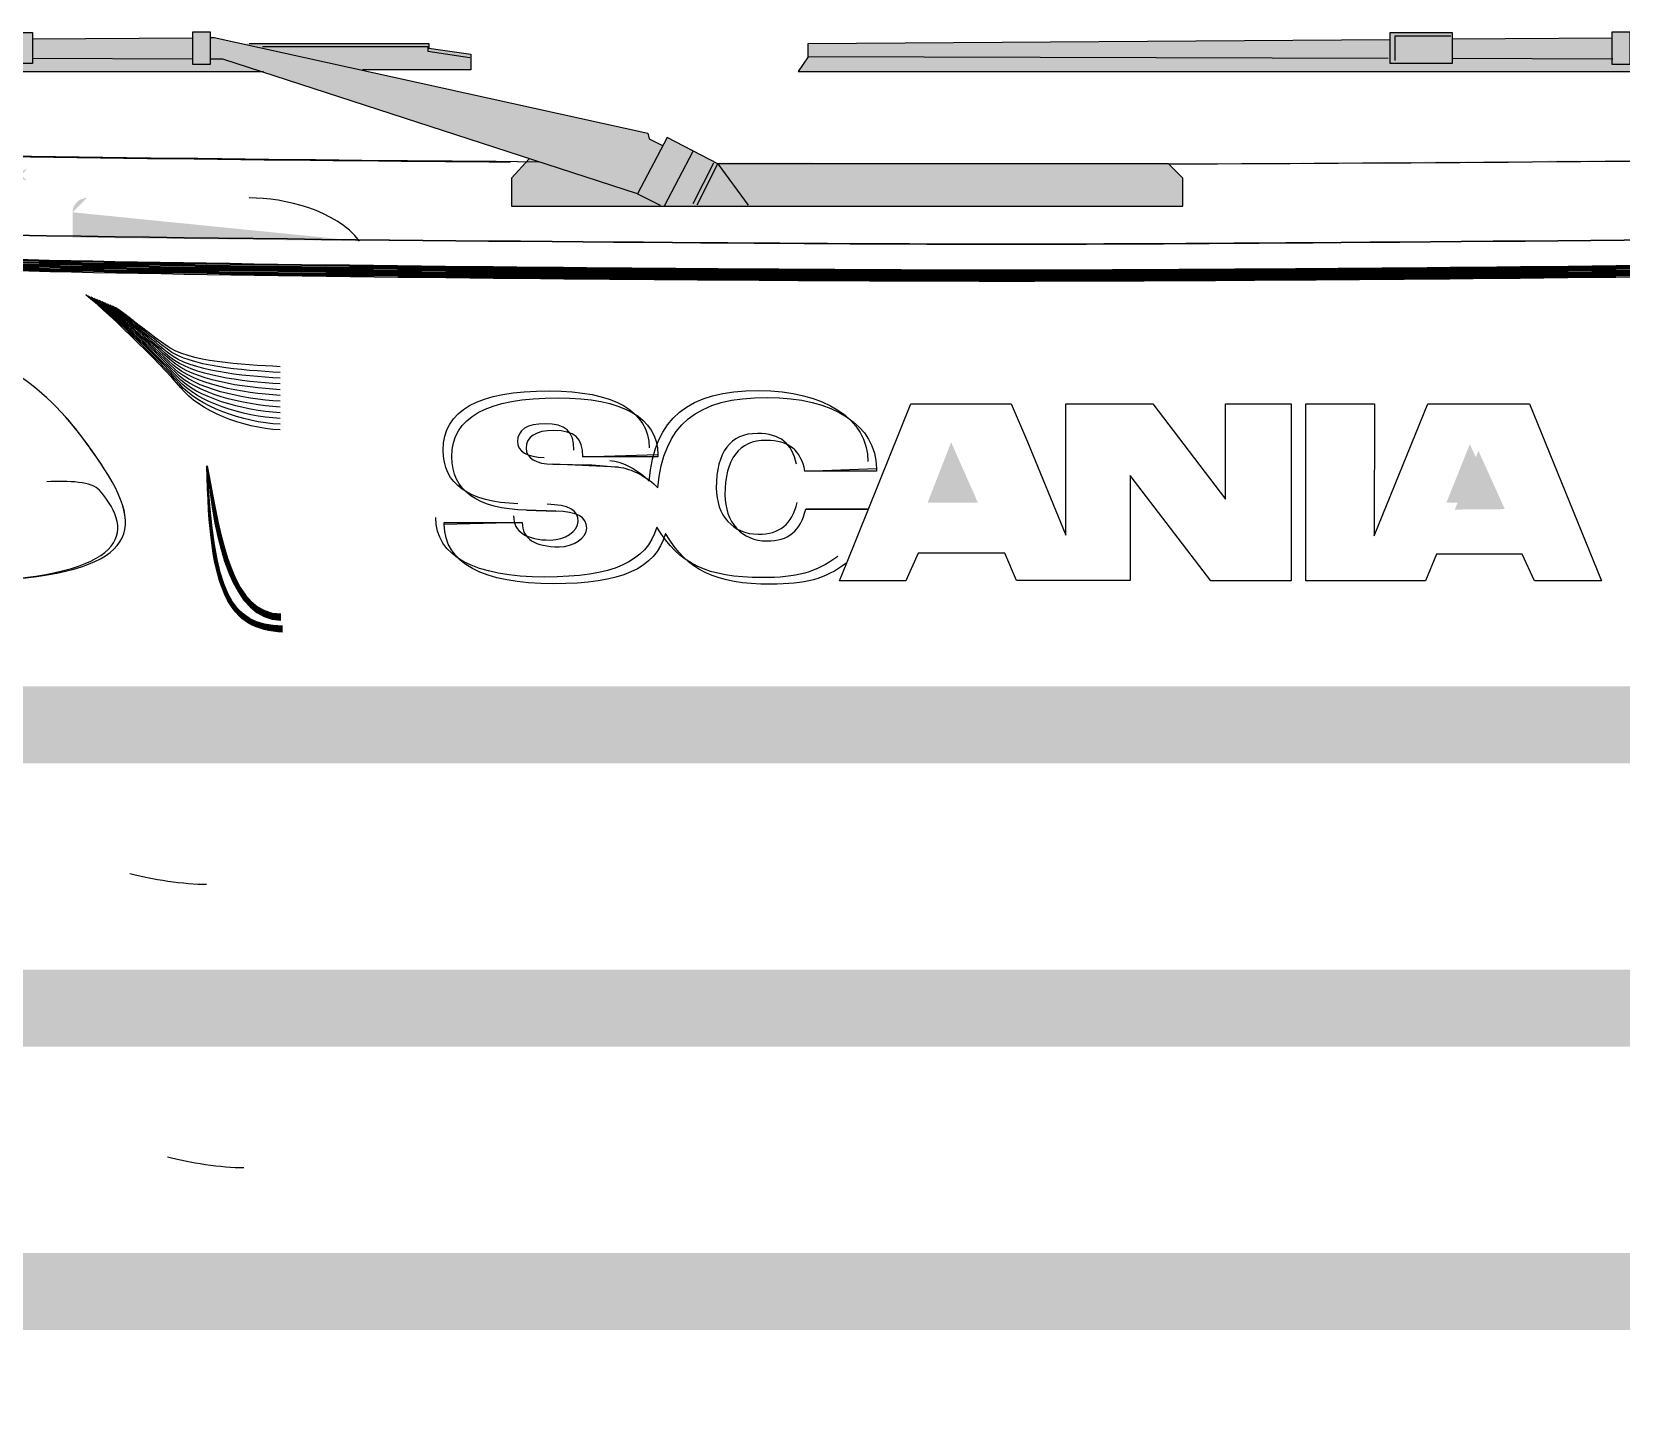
# Model space of a CAD drawing. Header units: millimetres. Extents: x 1111 to 1333, y -447 to -319.
# Drawn here: x 1279.932 to 1281.016, y -441.202 to -440.254 of the extents above; entities that cross this region are included whole.
import ezdxf

# ---------------------------------------------------------------- set-up
doc = ezdxf.new("R2010")
doc.units = ezdxf.units.MM

# ---------------------------------------------------------------- blocks, each defined once
blk = doc.blocks.new('scanne')
at = {"transparency": 33554559}
h = blk.add_hatch(color=256, dxfattribs=at)
h.paths.add_polyline_path([(0.0099, 2.2548, 0.014829), (-0.0391, 2.3059)], flags=0)
h.paths.add_polyline_path([(0.0099, 2.2548), (0.0113, 2.2532)], flags=0)
h.paths.add_polyline_path([(2.2344, 2.2532), (2.2365, 2.2556)], flags=0)
h.paths.add_polyline_path([(2.2739, 2.2951, 0.014038), (2.2365, 2.2556)], flags=0)
h.paths.add_polyline_path([(2.2739, 2.2951), (2.2743, 2.2958)], flags=0)
h.paths.add_polyline_path([(2.151, 2.2872), (2.1448, 2.2871), (1.8938, 2.2871), (1.8594, 2.3051), (1.8557, 2.2998), (1.8473, 2.3043), (1.8463, 2.308), (1.6511, 2.3509), (1.6515, 2.3513), (1.7255, 2.3513), (1.7255, 2.3619), (1.697, 2.3661), (1.697, 2.3693), (1.5743, 2.3693), (1.5682, 2.3692), (1.5502, 2.3732), (1.548, 2.3732), (1.5477, 2.3772), (1.5358, 2.3772), (1.5357, 2.3731), (1.4264, 2.3724), (1.4266, 2.3767), (1.3842, 2.3767), (1.384, 2.372), (0.9873, 2.3693), (0.9873, 2.36), (0.9805, 2.3501), (1.5838, 2.3501), (1.584, 2.3496), (1.7601, 2.2923), (1.7625, 2.2914)], flags=0)
h.paths.add_polyline_path([(1.2334, 2.2871, 0.002387), (1.7625, 2.2914)], flags=0)
h.paths.add_polyline_path([(1.2334, 2.2871), (1.2334, 2.2871), (0.9259, 2.2871), (0.8913, 2.3051), (0.8875, 2.2998), (0.879, 2.3043), (0.878, 2.308), (0.6841, 2.3507), (0.6833, 2.3513), (0.7573, 2.3513), (0.7573, 2.3619), (0.7287, 2.3661), (0.7287, 2.3693), (0.6062, 2.3693), (0.601, 2.3689), (0.582, 2.3732), (0.5797, 2.3732), (0.5795, 2.3772), (0.5675, 2.3772), (0.5675, 2.3731), (0.458, 2.3724), (0.4583, 2.3767), (0.416, 2.3767), (0.4157, 2.372), (0.0191, 2.3693), (0.0191, 2.36), (0.0123, 2.3501), (0.6156, 2.3501), (0.6148, 2.3499), (0.8012, 2.2894), (0.8037, 2.2884)], flags=0)
for points in [[(0.879, 2.3043), (0.878, 2.308), (0.5819, 2.3732), (0.5796, 2.3732), (0.5794, 2.3586), (0.5879, 2.3586), (0.8708, 2.2667), (0.8874, 2.2998)], [(0.879, 2.3043), (0.878, 2.308), (0.5819, 2.3732), (0.8847, 2.2933), (0.8874, 2.2998)], [(0.5965, 2.3596), (0.5855, 2.3596), (0.5878, 2.3586), (0.8709, 2.2667), (0.8731, 2.2746)], [(0.8911, 2.3051), (0.8709, 2.2667), (0.8863, 2.2588), (0.8893, 2.2586), (0.9087, 2.2966)], [(1.2329, 2.2871), (0.9256, 2.2871), (0.797, 2.2905), (0.7849, 2.2774), (0.785, 2.2583), (1.2428, 2.2583), (1.2428, 2.2774)]]:
    blk.add_hatch(color=256, dxfattribs=at).paths.add_polyline_path(points)
h = blk.add_hatch(color=256, dxfattribs=at)
h.paths.add_polyline_path([(0.4543, 2.2834, 0.414706), (0.4504, 2.2796)], flags=0)
h.paths.add_polyline_path([(0.4504, 2.2796, 0.410301), (0.4543, 2.2757)], flags=0)
h.paths.add_polyline_path([(0.4543, 2.2757), (2.2432, 2.2757)], flags=0)
h = blk.add_hatch(color=256, dxfattribs=at)
h.paths.add_polyline_path([(0.6059, 2.2639), (0.4953, 2.2639)], flags=0)
h.paths.add_polyline_path([(0.4953, 2.2639, 0.411628), (0.4855, 2.2541)], flags=0)
h.paths.add_polyline_path([(0.4855, 2.2541), (0.4855, 2.2368), (0.6813, 2.2345)], flags=0)
h = blk.add_hatch(color=256, dxfattribs=at)
h.paths.add_polyline_path([(0.3845, 1.8443), (0.5246, 1.8033)], flags=0)
h.paths.add_polyline_path([(0.5768, 1.7959), (1.1227, 1.7959), (1.6686, 1.7959)], flags=0)
h.paths.add_polyline_path([(1.7208, 1.8033), (1.8609, 1.8443)], flags=0)
h.paths.add_polyline_path([(1.8876, 1.8784), (1.89, 1.9308), (1.1227, 1.9308), (0.3555, 1.9308), (0.3578, 1.8784)], flags=0)
h = blk.add_hatch(color=256, dxfattribs=at)
h.paths.add_polyline_path([(0.41, 1.651), (0.5502, 1.6101)], flags=0)
h.paths.add_polyline_path([(0.6023, 1.6027), (1.1227, 1.6027), (1.643, 1.6027)], flags=0)
h.paths.add_polyline_path([(1.6952, 1.6101), (1.8352, 1.651)], flags=0)
h.paths.add_polyline_path([(1.8621, 1.6852), (1.8644, 1.7376), (1.1227, 1.7376), (0.381, 1.7376), (0.3833, 1.6852)], flags=0)
h = blk.add_hatch(color=256, dxfattribs=at)
h.paths.add_polyline_path([(0.4356, 1.4579), (0.5757, 1.4171)], flags=0)
h.paths.add_polyline_path([(0.6278, 1.4096), (1.1227, 1.4096), (1.6175, 1.4096)], flags=0)
h.paths.add_polyline_path([(1.6696, 1.4171), (1.8097, 1.4579)], flags=0)
h.paths.add_polyline_path([(1.8365, 1.492), (1.8388, 1.5444), (1.1227, 1.5444), (0.4064, 1.5444), (0.4088, 1.492)], flags=0)
at = {"lineweight": -3}
for points in [[(0.4582, 2.3555), (0.416, 2.3555), (0.416, 2.3766), (0.4582, 2.3766)], [(0.5794, 2.3549), (0.5675, 2.3549), (0.5675, 2.3772), (0.5794, 2.3772)], [(1.4266, 2.3555), (1.3842, 2.3555), (1.3842, 2.3766), (1.4266, 2.3766)], [(1.5477, 2.3549), (1.5358, 2.3549), (1.5358, 2.3772), (1.5477, 2.3772)], [(1.0572, 2.1236), (1.1258, 2.1236), (1.137, 2.0976), (1.163, 2.0339), (1.163, 2.1236), (1.2224, 2.1236), (1.272, 2.0585), (1.272, 2.1236), (1.3168, 2.1236), (1.3168, 2.0028), (1.2619, 2.0028), (1.2069, 2.0747), (1.2069, 2.003), (1.1294, 2.003), (1.1215, 2.0217), (1.0622, 2.0217), (1.0539, 2.0028), (1.0087, 2.0028), (1.0136, 2.015), (1.0572, 2.1236)], [(1.3735, 2.1236), (1.3734, 2.0336), (1.4099, 2.1236), (1.4794, 2.1236), (1.5284, 2.0028), (1.4827, 2.0028), (1.4743, 2.0211), (1.416, 2.0211), (1.4085, 2.0028), (1.3267, 2.0028), (1.3267, 2.1236), (1.3735, 2.1236)], [(0.813, 2.0823), (0.8398, 2.0818), (0.8579, 2.0803), (0.813, 2.0823)], [(0.8847, 2.0889), (0.8847, 2.0874), (0.8335, 2.0874), (0.8847, 2.0889)], [(1.0338, 2.0795), (1.0338, 2.0777), (0.985, 2.0777), (1.0338, 2.0795)], [(0.8151, 2.0504), (0.7952, 2.051), (0.8151, 2.0504)], [(0.9856, 2.0517), (1.0285, 2.0517), (0.9856, 2.0517)], [(0.739, 2.0413), (0.739, 2.0426), (0.7922, 2.0426), (0.739, 2.0413)]]:
    blk.add_lwpolyline(points, close=True, dxfattribs=at)
for points in [[(0.458, 2.3724), (0.5674, 2.3731)], [(0.5797, 2.3732), (0.582, 2.3732), (0.878, 2.308), (0.8789, 2.3043), (0.8875, 2.2998)], [(0.606, 2.3693), (0.7286, 2.3693), (0.7286, 2.3661), (0.7571, 2.3619), (0.7571, 2.3513), (0.6832, 2.3513)], [(0.615, 2.3671), (0.7279, 2.3671), (0.7279, 2.3639), (0.7564, 2.3597)], [(1.383, 2.359), (0.9873, 2.3601), (0.9873, 2.3693), (1.384, 2.372)], [(1.3878, 2.3576), (1.3878, 2.3745), (1.4256, 2.3745)], [(1.4264, 2.3724), (1.5357, 2.3731)], [(0.019, 2.3601), (0.0122, 2.3501), (0.6156, 2.3501)], [(0.5677, 2.3586), (0.458, 2.3589)], [(0.8709, 2.2667), (0.5879, 2.3586), (0.5794, 2.3586)], [(0.9873, 2.3601), (0.9804, 2.3501), (1.5838, 2.3501)], [(1.5361, 2.3586), (1.4264, 2.3589)], [(0.9256, 2.2871), (0.8911, 2.3051), (0.8709, 2.2667), (0.8863, 2.2589)], [(0.797, 2.2905), (0.7848, 2.2774), (0.7849, 2.2583), (1.2428, 2.2583), (1.2428, 2.2774), (1.233, 2.2871), (0.9255, 2.2871)], [(0.8893, 2.2586), (0.9087, 2.2959)], [(0.9088, 2.26), (0.9229, 2.2879)], [(0.9115, 2.2593), (0.9256, 2.2871)], [(0.9256, 2.2871), (0.9463, 2.2589)]]:
    blk.add_lwpolyline(points, dxfattribs=at)
blk.add_arc((1.017, 61.6221), 59.3354, 270.208905, 270.719822, dxfattribs=at)
for points in [[(0.8037, 2.2884), (0.4934, 2.2908), (0.0441, 2.2964), (-0.0447, 2.3107)], [(-0.0438, 2.3107), (0.0451, 2.2964), (0.474, 2.2907), (0.7842, 2.2885)], [(0.8037, 2.2884), (0.4959, 2.2908), (0.0511, 2.2964), (-0.0426, 2.3104)], [(0.6813, 2.2345), (0.6648, 2.2556), (0.6305, 2.2639), (0.6059, 2.2639)], [(0.0113, 2.2532), (0.1424, 2.2365), (1.0397, 2.2323), (1.1227, 2.2323)], [(1.1227, 2.2323), (1.0397, 2.2323), (0.1425, 2.2365), (0.0113, 2.2531)], [(1.1227, 2.2323), (1.0397, 2.2323), (0.1425, 2.2365), (0.0113, 2.2531)], [(1.1227, 2.2323), (1.0397, 2.2323), (0.1424, 2.2365), (0.0113, 2.2531)], [(1.1227, 2.2323), (1.2059, 2.2323), (2.1032, 2.2365), (2.2344, 2.2532)], [(2.2344, 2.2531), (2.1032, 2.2365), (1.206, 2.2323), (1.1227, 2.2323)], [(2.2344, 2.2531), (2.1032, 2.2365), (1.2059, 2.2323), (1.1227, 2.2323)], [(2.2344, 2.2531), (2.1032, 2.2365), (1.206, 2.2323), (1.1227, 2.2323)], [(1.1227, 2.2146), (1.009, 2.2146), (0.4517, 2.2177), (0.2834, 2.2274)], [(1.1227, 2.214), (1.0089, 2.214), (0.4517, 2.217), (0.2835, 2.2267)], [(1.1227, 2.2133), (1.0089, 2.2133), (0.4518, 2.2162), (0.2835, 2.226)], [(1.1227, 2.2126), (1.0089, 2.2126), (0.4519, 2.2155), (0.2836, 2.2254)], [(1.1227, 2.2119), (1.0089, 2.2119), (0.4519, 2.2147), (0.2836, 2.2247)], [(1.1227, 2.2112), (1.009, 2.2112), (0.452, 2.214), (0.2837, 2.224)], [(1.1227, 2.2105), (1.009, 2.2105), (0.4521, 2.2132), (0.2838, 2.2233)], [(1.9621, 2.2274), (1.7939, 2.2177), (1.2367, 2.2146), (1.1227, 2.2146)], [(1.9621, 2.2267), (1.7938, 2.217), (1.2367, 2.214), (1.1227, 2.214)], [(1.962, 2.226), (1.7938, 2.2162), (1.2367, 2.2133), (1.1227, 2.2133)], [(1.9619, 2.2254), (1.7937, 2.2155), (1.2367, 2.2126), (1.1227, 2.2126)], [(1.9619, 2.2247), (1.7937, 2.2147), (1.2367, 2.2119), (1.1227, 2.2119)], [(1.9619, 2.224), (1.7937, 2.214), (1.2367, 2.2112), (1.1227, 2.2112)], [(1.9618, 2.2233), (1.7936, 2.2132), (1.2367, 2.2105), (1.1227, 2.2105)], [(1.1227, 2.2098), (1.009, 2.2098), (0.4521, 2.2125), (0.2838, 2.2227)], [(1.1227, 2.2091), (1.009, 2.2091), (0.4522, 2.2117), (0.2839, 2.222)], [(1.1227, 2.2084), (1.009, 2.2084), (0.4522, 2.211), (0.2839, 2.2213)], [(1.1227, 2.2077), (1.0089, 2.2077), (0.4523, 2.2103), (0.284, 2.2207)], [(1.1227, 2.207), (1.009, 2.207), (0.4524, 2.2095), (0.284, 2.22)], [(1.9617, 2.2227), (1.7935, 2.2125), (1.2367, 2.2098), (1.1227, 2.2098)], [(1.9617, 2.222), (1.7934, 2.2117), (1.2367, 2.2091), (1.1227, 2.2091)], [(1.9616, 2.2213), (1.7934, 2.211), (1.2367, 2.2084), (1.1227, 2.2084)], [(1.9616, 2.2207), (1.7933, 2.2103), (1.2367, 2.2077), (1.1227, 2.2077)], [(1.9615, 2.22), (1.7933, 2.2095), (1.2367, 2.207), (1.1227, 2.207)], [(0.5592, 2.1345), (0.5463, 2.1503), (0.5031, 2.192), (0.4944, 2.1978)], [(0.5583, 2.1371), (0.545, 2.1526), (0.5049, 2.1912), (0.4962, 2.197)], [(0.5574, 2.1397), (0.5438, 2.1549), (0.5067, 2.1905), (0.4981, 2.1962)], [(0.5565, 2.1423), (0.5425, 2.1572), (0.5086, 2.1897), (0.4999, 2.1954)], [(0.5556, 2.145), (0.5413, 2.1595), (0.5104, 2.1889), (0.5018, 2.1946)], [(0.5547, 2.1476), (0.5401, 2.1617), (0.5123, 2.1881), (0.5036, 2.1939)], [(0.5538, 2.1502), (0.5388, 2.164), (0.514, 2.1873), (0.5055, 2.1931)], [(0.5529, 2.1528), (0.5376, 2.1663), (0.5159, 2.1865), (0.5073, 2.1923)], [(0.5519, 2.1554), (0.5363, 2.1686), (0.5177, 2.1857), (0.5091, 2.1915)], [(0.551, 2.158), (0.5351, 2.1708), (0.5196, 2.1849), (0.511, 2.1907)], [(0.5501, 2.1607), (0.5338, 2.1731), (0.5214, 2.1841), (0.5128, 2.19)], [(0.5492, 2.1633), (0.5325, 2.1753), (0.5232, 2.1834), (0.5146, 2.1892)], [(0.5071, 2.0791), (0.4757, 2.1271), (0.448, 2.153), (0.3815, 2.1714)], [(0.627, 2.1488), (0.6009, 2.1503), (0.5649, 2.1518), (0.5492, 2.1633)], [(0.627, 2.1449), (0.601, 2.1464), (0.5656, 2.1488), (0.5501, 2.1607)], [(0.627, 2.141), (0.601, 2.1424), (0.5663, 2.1458), (0.551, 2.158)], [(0.627, 2.1371), (0.601, 2.1386), (0.5669, 2.1428), (0.5519, 2.1554)], [(0.627, 2.1331), (0.601, 2.1346), (0.5676, 2.1398), (0.5529, 2.1528)], [(0.627, 2.1292), (0.601, 2.1307), (0.5683, 2.1368), (0.5538, 2.1502)], [(0.627, 2.1253), (0.601, 2.1267), (0.569, 2.1337), (0.5547, 2.1476)], [(0.627, 2.1213), (0.601, 2.1228), (0.5696, 2.1307), (0.5556, 2.145)], [(0.627, 2.1174), (0.601, 2.1189), (0.5702, 2.1277), (0.5565, 2.1423)], [(0.627, 2.1135), (0.601, 2.115), (0.5709, 2.1246), (0.5574, 2.1397)], [(0.627, 2.1096), (0.6009, 2.111), (0.5716, 2.1216), (0.5583, 2.1371)], [(0.627, 2.1057), (0.6009, 2.1071), (0.5722, 2.1186), (0.5592, 2.1345)], [(0.7383, 2.0919), (0.7383, 2.1191), (0.7621, 2.1323), (0.8107, 2.1323)], [(0.7442, 2.0874), (0.7442, 2.1144), (0.768, 2.1276), (0.8167, 2.1276)], [(0.8107, 2.1323), (0.8546, 2.1323), (0.8788, 2.1185), (0.8788, 2.0936)], [(0.8167, 2.1276), (0.8605, 2.1276), (0.8847, 2.1139), (0.8847, 2.0889)], [(0.8788, 2.0708), (0.8825, 2.1138), (0.9054, 2.1325), (0.9535, 2.1325)], [(0.8847, 2.0663), (0.8885, 2.1092), (0.9112, 2.1279), (0.9594, 2.1279)], [(0.9535, 2.1325), (0.9984, 2.1325), (1.028, 2.1133), (1.028, 2.0841)], [(0.9594, 2.1279), (1.0043, 2.1279), (1.0338, 2.1087), (1.0338, 2.0795)], [(0.5071, 2.0791), (0.4976, 2.0936), (0.4884, 2.1062), (0.4784, 2.1171)], [(0.8078, 2.1099), (0.7957, 2.1099), (0.789, 2.1057), (0.789, 2.0979)], [(0.8138, 2.1053), (0.8015, 2.1053), (0.7949, 2.1011), (0.7949, 2.0933)], [(0.8275, 2.092), (0.8275, 2.1048), (0.8219, 2.1099), (0.8078, 2.1099)], [(0.8335, 2.0874), (0.8335, 2.1001), (0.8279, 2.1053), (0.8138, 2.1053)], [(0.789, 2.0979), (0.789, 2.0911), (0.7957, 2.0871), (0.8071, 2.0868)], [(0.7949, 2.0933), (0.7949, 2.0865), (0.8014, 2.0825), (0.813, 2.0823)], [(0.9527, 2.1033), (0.9342, 2.1033), (0.9246, 2.0906), (0.9246, 2.0662)], [(0.9587, 2.0986), (0.94, 2.0986), (0.9305, 2.086), (0.9305, 2.0615)], [(0.9792, 2.0823), (0.9766, 2.0964), (0.968, 2.1033), (0.9527, 2.1033)], [(0.985, 2.0777), (0.9824, 2.0918), (0.9738, 2.0986), (0.9587, 2.0986)], [(0.7893, 2.0554), (0.7558, 2.0563), (0.7383, 2.0688), (0.7383, 2.0919)], [(0.7952, 2.051), (0.7617, 2.0518), (0.7442, 2.0642), (0.7442, 2.0874)], [(0.852, 2.0849), (0.8607, 2.0841), (0.8718, 2.0782), (0.8788, 2.0708)], [(0.4185, 2.0021), (0.5226, 2.0069), (0.5386, 2.0311), (0.5071, 2.0791)], [(0.4185, 2.0021), (0.5227, 2.0069), (0.5386, 2.0311), (0.5071, 2.0791)], [(0.5038, 2.0646), (0.4988, 2.0704), (0.4829, 2.0711), (0.4678, 2.0704)], [(0.6287, 1.9689), (0.5926, 1.9703), (0.5792, 1.9937), (0.5771, 2.0812)], [(0.5771, 2.0812), (0.5859, 2.0283), (0.5947, 1.9793), (0.6276, 1.9793)], [(0.6287, 1.9679), (0.5926, 1.9694), (0.5783, 1.9937), (0.5772, 2.0812)], [(0.5772, 2.0812), (0.5871, 2.0284), (0.5947, 1.9803), (0.6276, 1.9803)], [(0.6287, 1.9679), (0.5926, 1.9694), (0.5783, 1.9937), (0.5772, 2.0812)], [(0.5772, 2.0812), (0.587, 2.0284), (0.5947, 1.9802), (0.6276, 1.9802)], [(0.6287, 1.968), (0.5926, 1.9695), (0.5783, 1.9937), (0.5772, 2.0812)], [(0.5772, 2.0812), (0.5869, 2.0285), (0.5947, 1.9801), (0.6276, 1.9801)], [(0.6287, 1.9681), (0.5926, 1.9695), (0.5784, 1.9937), (0.5772, 2.0812)], [(0.5772, 2.0812), (0.5869, 2.0284), (0.5947, 1.9801), (0.6276, 1.9801)], [(0.6287, 1.9681), (0.5926, 1.9695), (0.5784, 1.9937), (0.5772, 2.0812)], [(0.5772, 2.0812), (0.5868, 2.0284), (0.5947, 1.9801), (0.6276, 1.9801)], [(0.6287, 1.9681), (0.5926, 1.9696), (0.5785, 1.9937), (0.5772, 2.0812)], [(0.5772, 2.0812), (0.5868, 2.0284), (0.5947, 1.98), (0.6276, 1.98)], [(0.6287, 1.9682), (0.5926, 1.9696), (0.5785, 1.9937), (0.5772, 2.0812)], [(0.5772, 2.0812), (0.5868, 2.0284), (0.5947, 1.98), (0.6276, 1.98)], [(0.6287, 1.9682), (0.5926, 1.9697), (0.5786, 1.9937), (0.5772, 2.0812)], [(0.5772, 2.0812), (0.5867, 2.0284), (0.5948, 1.9799), (0.6276, 1.9799)], [(0.6287, 1.9683), (0.5926, 1.9697), (0.5786, 1.9937), (0.5772, 2.0812)], [(0.5772, 2.0812), (0.5867, 2.0284), (0.5947, 1.9798), (0.6276, 1.9798)], [(0.6287, 1.9683), (0.5925, 1.9698), (0.5786, 1.9937), (0.5772, 2.0812)], [(0.5772, 2.0812), (0.5866, 2.0284), (0.5947, 1.9799), (0.6276, 1.9799)], [(0.6287, 1.9684), (0.5926, 1.9698), (0.5787, 1.9937), (0.5772, 2.0812)], [(0.5772, 2.0812), (0.5865, 2.0284), (0.5947, 1.9798), (0.6276, 1.9798)], [(0.6287, 1.9684), (0.5926, 1.9699), (0.5788, 1.9937), (0.5772, 2.0812)], [(0.5772, 2.0812), (0.5865, 2.0283), (0.5947, 1.9797), (0.6276, 1.9797)], [(0.6287, 1.9685), (0.5926, 1.9699), (0.5788, 1.9937), (0.5772, 2.0812)], [(0.5772, 2.0812), (0.5864, 2.0284), (0.5947, 1.9797), (0.6276, 1.9797)], [(0.6287, 1.9685), (0.5926, 1.97), (0.5789, 1.9937), (0.5772, 2.0812)], [(0.5772, 2.0812), (0.5863, 2.0284), (0.5947, 1.9796), (0.6276, 1.9796)], [(0.6287, 1.9686), (0.5926, 1.97), (0.5789, 1.9937), (0.5772, 2.0812)], [(0.5772, 2.0812), (0.5863, 2.0283), (0.5947, 1.9796), (0.6276, 1.9796)], [(0.6287, 1.9686), (0.5926, 1.97), (0.579, 1.9937), (0.5772, 2.0812)], [(0.5772, 2.0812), (0.5863, 2.0283), (0.5947, 1.9795), (0.6276, 1.9795)], [(0.6287, 1.9686), (0.5926, 1.9701), (0.579, 1.9937), (0.5772, 2.0812)], [(0.5772, 2.0812), (0.5862, 2.0283), (0.5947, 1.9795), (0.6276, 1.9795)], [(0.6287, 1.9687), (0.5926, 1.9702), (0.579, 1.9937), (0.5772, 2.0812)], [(0.5772, 2.0812), (0.5861, 2.0283), (0.5947, 1.9794), (0.6276, 1.9794)], [(0.6287, 1.9687), (0.5926, 1.9702), (0.5791, 1.9937), (0.5772, 2.0812)], [(0.5772, 2.0812), (0.5861, 2.0283), (0.5947, 1.9794), (0.6276, 1.9794)], [(0.6287, 1.9688), (0.5926, 1.9702), (0.5792, 1.9937), (0.5772, 2.0812)], [(0.5772, 2.0812), (0.586, 2.0283), (0.5947, 1.9793), (0.6276, 1.9793)], [(0.6287, 1.9688), (0.5926, 1.9703), (0.5792, 1.9937), (0.5772, 2.0812)], [(0.5772, 2.0812), (0.586, 2.0282), (0.5947, 1.9793), (0.6276, 1.9793)], [(0.6287, 1.9689), (0.5926, 1.9703), (0.5793, 1.9937), (0.5772, 2.0812)], [(0.5772, 2.0812), (0.5859, 2.0283), (0.5947, 1.9792), (0.6276, 1.9792)], [(0.6287, 1.969), (0.5926, 1.9704), (0.5793, 1.9937), (0.5772, 2.0812)], [(0.5772, 2.0812), (0.5859, 2.0282), (0.5948, 1.9791), (0.6276, 1.9791)], [(0.6287, 1.969), (0.5926, 1.9704), (0.5794, 1.9937), (0.5772, 2.0812)], [(0.5772, 2.0812), (0.5858, 2.0282), (0.5947, 1.9791), (0.6276, 1.9791)], [(0.6287, 1.9691), (0.5926, 1.9705), (0.5794, 1.9937), (0.5772, 2.0812)], [(0.5772, 2.0812), (0.5857, 2.0283), (0.5947, 1.9791), (0.6276, 1.9791)], [(0.6287, 1.9691), (0.5926, 1.9706), (0.5795, 1.9937), (0.5772, 2.0812)], [(0.5772, 2.0812), (0.5857, 2.0282), (0.5947, 1.979), (0.6276, 1.979)], [(0.6287, 1.9691), (0.5926, 1.9706), (0.5795, 1.9937), (0.5772, 2.0812)], [(0.5772, 2.0812), (0.5856, 2.0282), (0.5947, 1.9789), (0.6276, 1.9789)], [(0.6287, 1.9692), (0.5926, 1.9706), (0.5795, 1.9937), (0.5772, 2.0812)], [(0.5772, 2.0812), (0.5856, 2.0282), (0.5947, 1.9789), (0.6276, 1.9789)], [(0.6287, 1.9692), (0.5925, 1.9707), (0.5796, 1.9937), (0.5772, 2.0812)], [(0.5772, 2.0812), (0.5855, 2.0282), (0.5947, 1.9789), (0.6276, 1.9789)], [(0.6287, 1.9693), (0.5926, 1.9707), (0.5797, 1.9937), (0.5772, 2.0812)], [(0.5772, 2.0812), (0.5854, 2.0282), (0.5947, 1.9789), (0.6276, 1.9789)], [(0.6287, 1.9693), (0.5926, 1.9707), (0.5797, 1.9937), (0.5772, 2.0812)], [(0.5772, 2.0812), (0.5854, 2.0282), (0.5947, 1.9788), (0.6276, 1.9788)], [(0.6287, 1.9694), (0.5926, 1.9708), (0.5797, 1.9937), (0.5772, 2.0812)], [(0.5772, 2.0812), (0.5853, 2.0282), (0.5947, 1.9787), (0.6276, 1.9787)], [(0.6287, 1.9694), (0.5926, 1.9709), (0.5798, 1.9937), (0.5772, 2.0812)], [(0.5772, 2.0812), (0.5852, 2.0282), (0.5947, 1.9787), (0.6276, 1.9787)], [(0.6287, 1.9695), (0.5926, 1.9709), (0.5799, 1.9937), (0.5772, 2.0812)], [(0.5772, 2.0812), (0.5852, 2.0282), (0.5947, 1.9786), (0.6276, 1.9786)], [(0.6287, 1.9695), (0.5926, 1.9709), (0.5799, 1.9937), (0.5772, 2.0812)], [(0.5772, 2.0812), (0.5852, 2.0281), (0.5947, 1.9786), (0.6276, 1.9786)], [(0.6287, 1.9695), (0.5926, 1.971), (0.58, 1.9937), (0.5772, 2.0812)], [(0.5772, 2.0812), (0.5851, 2.0281), (0.5947, 1.9786), (0.6276, 1.9786)], [(0.6287, 1.9696), (0.5926, 1.971), (0.58, 1.9937), (0.5772, 2.0812)], [(0.5772, 2.0812), (0.585, 2.0282), (0.5947, 1.9785), (0.6276, 1.9785)], [(0.6287, 1.9696), (0.5926, 1.9711), (0.58, 1.9937), (0.5772, 2.0812)], [(0.5772, 2.0812), (0.585, 2.0281), (0.5947, 1.9785), (0.6276, 1.9785)], [(0.6287, 1.9697), (0.5926, 1.9711), (0.5801, 1.9937), (0.5772, 2.0812)], [(0.5772, 2.0812), (0.585, 2.0281), (0.5947, 1.9784), (0.6276, 1.9784)], [(0.6287, 1.9697), (0.5926, 1.9712), (0.5801, 1.9937), (0.5772, 2.0812)], [(0.5772, 2.0812), (0.5849, 2.0281), (0.5947, 1.9783), (0.6276, 1.9783)], [(0.6287, 1.9698), (0.5926, 1.9712), (0.5802, 1.9937), (0.5772, 2.0812)], [(0.5772, 2.0812), (0.5848, 2.0281), (0.5947, 1.9783), (0.6276, 1.9783)], [(0.6287, 1.9698), (0.5926, 1.9712), (0.5802, 1.9937), (0.5772, 2.0812)], [(0.5772, 2.0812), (0.5848, 2.0281), (0.5947, 1.9783), (0.6276, 1.9783)], [(0.6287, 1.9699), (0.5926, 1.9713), (0.5803, 1.9937), (0.5772, 2.0812)], [(0.5772, 2.0812), (0.5847, 2.0281), (0.5947, 1.9782), (0.6276, 1.9782)], [(0.6287, 1.9699), (0.5926, 1.9714), (0.5803, 1.9937), (0.5772, 2.0812)], [(0.5772, 2.0812), (0.5847, 2.0281), (0.5947, 1.9782), (0.6276, 1.9782)], [(0.6287, 1.9699), (0.5926, 1.9714), (0.5804, 1.9937), (0.5772, 2.0812)], [(0.5772, 2.0812), (0.5846, 2.0281), (0.5947, 1.9782), (0.6276, 1.9782)], [(0.6287, 1.97), (0.5926, 1.9715), (0.5804, 1.9937), (0.5772, 2.0812)], [(0.5772, 2.0812), (0.5846, 2.0281), (0.5947, 1.9781), (0.6276, 1.9781)], [(0.6287, 1.97), (0.5926, 1.9715), (0.5805, 1.9937), (0.5772, 2.0812)], [(0.5772, 2.0812), (0.5845, 2.0281), (0.5947, 1.978), (0.6276, 1.978)], [(0.6287, 1.9701), (0.5926, 1.9715), (0.5805, 1.9937), (0.5772, 2.0812)], [(0.5772, 2.0812), (0.5845, 2.0281), (0.5947, 1.978), (0.6276, 1.978)], [(0.6287, 1.9701), (0.5926, 1.9716), (0.5805, 1.9937), (0.5772, 2.0812)], [(0.5772, 2.0812), (0.5844, 2.028), (0.5947, 1.9779), (0.6276, 1.9779)], [(0.6287, 1.9702), (0.5926, 1.9716), (0.5806, 1.9937), (0.5772, 2.0812)], [(0.5772, 2.0812), (0.5843, 2.028), (0.5947, 1.9779), (0.6276, 1.9779)], [(0.6287, 1.9702), (0.5926, 1.9717), (0.5806, 1.9937), (0.5772, 2.0812)], [(0.5772, 2.0812), (0.5843, 2.028), (0.5947, 1.9778), (0.6276, 1.9778)], [(0.6287, 1.9703), (0.5926, 1.9717), (0.5807, 1.9937), (0.5772, 2.0812)], [(0.5772, 2.0812), (0.5842, 2.028), (0.5947, 1.9778), (0.6276, 1.9778)], [(0.6287, 1.9703), (0.5926, 1.9718), (0.5807, 1.9937), (0.5772, 2.0812)], [(0.5772, 2.0812), (0.5842, 2.028), (0.5947, 1.9778), (0.6276, 1.9778)], [(0.6287, 1.9704), (0.5926, 1.9718), (0.5808, 1.9937), (0.5772, 2.0812)], [(0.5772, 2.0812), (0.5841, 2.028), (0.5947, 1.9777), (0.6276, 1.9777)], [(0.6287, 1.9704), (0.5926, 1.9719), (0.5808, 1.9937), (0.5772, 2.0812)], [(0.5772, 2.0812), (0.5841, 2.028), (0.5947, 1.9777), (0.6276, 1.9777)], [(0.6287, 1.9705), (0.5926, 1.9719), (0.5809, 1.9937), (0.5772, 2.0812)], [(0.5772, 2.0812), (0.584, 2.028), (0.5947, 1.9776), (0.6276, 1.9776)], [(0.6287, 1.9705), (0.5926, 1.9719), (0.5809, 1.9937), (0.5772, 2.0812)], [(0.5772, 2.0812), (0.584, 2.028), (0.5947, 1.9776), (0.6276, 1.9776)], [(0.6287, 1.9705), (0.5926, 1.972), (0.581, 1.9937), (0.5772, 2.0812)], [(0.5772, 2.0812), (0.5839, 2.028), (0.5947, 1.9775), (0.6276, 1.9775)], [(0.6287, 1.9706), (0.5926, 1.972), (0.581, 1.9937), (0.5772, 2.0812)], [(0.5772, 2.0812), (0.5839, 2.028), (0.5947, 1.9775), (0.6276, 1.9775)], [(0.6287, 1.9706), (0.5926, 1.9721), (0.5811, 1.9937), (0.5772, 2.0812)], [(0.5772, 2.0812), (0.5838, 2.0279), (0.5947, 1.9774), (0.6276, 1.9774)], [(0.6287, 1.9706), (0.5926, 1.9722), (0.5811, 1.9937), (0.5772, 2.0812)], [(0.5772, 2.0812), (0.5837, 2.0279), (0.5947, 1.9774), (0.6276, 1.9774)], [(0.6287, 1.9707), (0.5926, 1.9722), (0.5811, 1.9937), (0.5772, 2.0812)], [(0.5772, 2.0812), (0.5837, 2.028), (0.5947, 1.9773), (0.6276, 1.9773)], [(0.6287, 1.9708), (0.5926, 1.9722), (0.5812, 1.9937), (0.5772, 2.0812)], [(0.5772, 2.0812), (0.5836, 2.0279), (0.5947, 1.9773), (0.6276, 1.9773)], [(0.6287, 1.9708), (0.5926, 1.9723), (0.5813, 1.9937), (0.5772, 2.0812)], [(0.5772, 2.0812), (0.5836, 2.0279), (0.5947, 1.9772), (0.6276, 1.9772)], [(0.6287, 1.9709), (0.5926, 1.9723), (0.5813, 1.9937), (0.5772, 2.0812)], [(0.5772, 2.0812), (0.5835, 2.0279), (0.5947, 1.9772), (0.6276, 1.9772)], [(0.6287, 1.9709), (0.5926, 1.9723), (0.5814, 1.9937), (0.5772, 2.0812)], [(0.5772, 2.0812), (0.5835, 2.0279), (0.5947, 1.9771), (0.6276, 1.9771)], [(0.6287, 1.9709), (0.5926, 1.9724), (0.5814, 1.9937), (0.5772, 2.0812)], [(0.5772, 2.0812), (0.5834, 2.0279), (0.5947, 1.9771), (0.6276, 1.9771)], [(0.6287, 1.971), (0.5926, 1.9725), (0.5815, 1.9937), (0.5772, 2.0812)], [(0.5772, 2.0812), (0.5834, 2.0279), (0.5947, 1.977), (0.6276, 1.977)], [(0.6287, 1.9711), (0.5926, 1.9725), (0.5815, 1.9937), (0.5772, 2.0812)], [(0.5772, 2.0812), (0.5833, 2.0278), (0.5947, 1.977), (0.6276, 1.977)], [(0.6287, 1.9711), (0.5926, 1.9726), (0.5816, 1.9937), (0.5772, 2.0812)], [(0.5772, 2.0812), (0.5833, 2.0279), (0.5947, 1.9769), (0.6276, 1.9769)], [(0.6287, 1.9711), (0.5926, 1.9726), (0.5816, 1.9937), (0.5772, 2.0812)], [(0.5772, 2.0812), (0.5832, 2.0279), (0.5947, 1.9769), (0.6276, 1.9769)], [(0.6287, 1.9712), (0.5926, 1.9726), (0.5816, 1.9937), (0.5772, 2.0812)], [(0.5772, 2.0812), (0.5831, 2.0279), (0.5947, 1.9768), (0.6276, 1.9768)], [(0.6287, 1.9712), (0.5926, 1.9727), (0.5817, 1.9937), (0.5772, 2.0812)], [(0.5772, 2.0812), (0.5831, 2.0278), (0.5947, 1.9768), (0.6276, 1.9768)], [(0.6287, 1.9713), (0.5926, 1.9727), (0.5817, 1.9937), (0.5772, 2.0812)], [(0.5772, 2.0812), (0.5831, 2.0278), (0.5947, 1.9768), (0.6276, 1.9768)], [(0.6287, 1.9713), (0.5926, 1.9727), (0.5818, 1.9937), (0.5772, 2.0812)], [(0.5772, 2.0812), (0.583, 2.0278), (0.5947, 1.9767), (0.6276, 1.9767)], [(0.6287, 1.9714), (0.5926, 1.9728), (0.5818, 1.9937), (0.5772, 2.0812)], [(0.5772, 2.0812), (0.583, 2.0278), (0.5947, 1.9767), (0.6276, 1.9767)], [(0.6287, 1.9714), (0.5926, 1.9729), (0.5819, 1.9937), (0.5772, 2.0812)], [(0.5772, 2.0812), (0.5829, 2.0278), (0.5947, 1.9766), (0.6276, 1.9766)], [(0.6287, 1.9715), (0.5926, 1.9729), (0.5819, 1.9937), (0.5772, 2.0812)], [(0.5772, 2.0812), (0.5828, 2.0278), (0.5947, 1.9766), (0.6276, 1.9766)], [(0.6287, 1.9715), (0.5926, 1.9729), (0.582, 1.9937), (0.5772, 2.0812)], [(0.5772, 2.0812), (0.5828, 2.0278), (0.5947, 1.9765), (0.6276, 1.9765)], [(0.6287, 1.9716), (0.5926, 1.973), (0.582, 1.9937), (0.5772, 2.0812)], [(0.5772, 2.0812), (0.5827, 2.0278), (0.5947, 1.9765), (0.6276, 1.9765)], [(0.6287, 1.9716), (0.5926, 1.973), (0.5821, 1.9937), (0.5772, 2.0812)], [(0.5772, 2.0812), (0.5826, 2.0278), (0.5947, 1.9764), (0.6276, 1.9764)], [(0.6287, 1.9717), (0.5926, 1.9731), (0.5821, 1.9937), (0.5772, 2.0812)], [(0.5772, 2.0812), (0.5826, 2.0277), (0.5947, 1.9764), (0.6276, 1.9764)], [(0.6287, 1.9717), (0.5926, 1.9731), (0.5821, 1.9937), (0.5772, 2.0812)], [(0.5772, 2.0812), (0.5826, 2.0278), (0.5947, 1.9763), (0.6276, 1.9763)], [(0.6287, 1.9717), (0.5926, 1.9732), (0.5822, 1.9937), (0.5772, 2.0812)], [(0.5772, 2.0812), (0.5825, 2.0278), (0.5947, 1.9763), (0.6276, 1.9763)], [(0.6287, 1.9718), (0.5926, 1.9732), (0.5822, 1.9937), (0.5772, 2.0812)], [(0.5772, 2.0812), (0.5824, 2.0277), (0.5947, 1.9763), (0.6276, 1.9763)], [(0.6287, 1.9718), (0.5926, 1.9733), (0.5823, 1.9937), (0.5772, 2.0812)], [(0.5772, 2.0812), (0.5824, 2.0278), (0.5947, 1.9762), (0.6276, 1.9762)], [(0.6287, 1.9718), (0.5926, 1.9733), (0.5823, 1.9937), (0.5772, 2.0812)], [(0.5772, 2.0812), (0.5823, 2.0277), (0.5947, 1.9761), (0.6276, 1.9761)], [(0.8579, 2.0803), (0.8664, 2.0795), (0.8777, 2.0736), (0.8847, 2.0663)], [(0.4185, 2.0021), (0.5226, 2.0069), (0.5293, 2.0355), (0.5038, 2.0646)], [(0.9246, 2.0662), (0.9246, 2.0473), (0.9361, 2.0346), (0.9531, 2.0346)], [(0.9305, 2.0615), (0.9305, 2.0428), (0.942, 2.03), (0.9591, 2.03)], [(0.8304, 2.0433), (0.8304, 2.051), (0.8238, 2.0547), (0.8092, 2.055)], [(0.8362, 2.0388), (0.8362, 2.0465), (0.8296, 2.05), (0.8151, 2.0504)], [(0.9531, 2.0346), (0.968, 2.0346), (0.9761, 2.0412), (0.9797, 2.0563)], [(0.9591, 2.03), (0.9738, 2.03), (0.982, 2.0367), (0.9856, 2.0517)], [(0.8077, 2.0054), (0.7596, 2.0054), (0.7332, 2.0197), (0.7332, 2.046)], [(0.8136, 2.0008), (0.7655, 2.0008), (0.739, 2.0151), (0.739, 2.0413)], [(0.7863, 2.0471), (0.7863, 2.0363), (0.7949, 2.0306), (0.8115, 2.0306)], [(0.7922, 2.0426), (0.7922, 2.0316), (0.8008, 2.026), (0.8174, 2.026)], [(0.8841, 2.0395), (0.8767, 2.0155), (0.854, 2.0054), (0.8077, 2.0054)], [(0.8115, 2.0306), (0.8211, 2.0306), (0.8304, 2.0368), (0.8304, 2.0433)], [(0.8174, 2.026), (0.827, 2.026), (0.8362, 2.0323), (0.8362, 2.0388)], [(0.9559, 2.005), (0.9183, 2.005), (0.899, 2.0143), (0.8841, 2.0395)], [(0.89, 2.035), (0.8826, 2.0109), (0.8599, 2.0008), (0.8136, 2.0008)], [(0.9617, 2.0005), (0.9242, 2.0005), (0.9049, 2.0097), (0.89, 2.035)], [(1.0076, 2.0195), (0.9922, 2.0084), (0.9798, 2.005), (0.9559, 2.005)], [(1.0136, 2.015), (0.9982, 2.0038), (0.9857, 2.0005), (0.9617, 2.0005)], [(0.5246, 1.8033), (0.5387, 1.7993), (0.5622, 1.7959), (0.5768, 1.7959)], [(0.5502, 1.6101), (0.5643, 1.6061), (0.5877, 1.6027), (0.6023, 1.6027)]]:
    blk.add_open_spline(points, degree=3, dxfattribs=at)
at = {"lineweight": -3, "transparency": 33554559}
for points in [[(0.5674, 2.3731), (0.4579, 2.3724), (0.5677, 2.3587), (0.4579, 2.3589)], [(0.9873, 2.3601), (1.383, 2.359), (0.9873, 2.3692), (1.384, 2.372)], [(1.5357, 2.3731), (1.4264, 2.3724), (1.5361, 2.3587), (1.4264, 2.3589)], [(0.9087, 2.2959), (0.8893, 2.2586), (0.9255, 2.2872), (0.9115, 2.2593)]]:
    blk.add_solid(points, dxfattribs=at)
at = {"transparency": 33554559}
blk.add_solid([(0.9255, 2.2871), (0.9115, 2.2593), (0.9463, 2.2589)], dxfattribs=at)
at = {"lineweight": -3}
for points in [[(1.0687, 2.056), (1.1031, 2.056), (1.0848, 2.0973)], [(1.4226, 2.056), (1.4567, 2.0563), (1.4386, 2.096)], [(1.4284, 2.0514), (1.4625, 2.0517), (1.4445, 2.0915)]]:
    blk.add_solid(points, dxfattribs=at)

msp = doc.modelspace()

# ---------------------------------------------------------------- block references
msp.add_blockref('scanne', (1279.4745, -442.6309))

doc.saveas('drawing.dxf')
